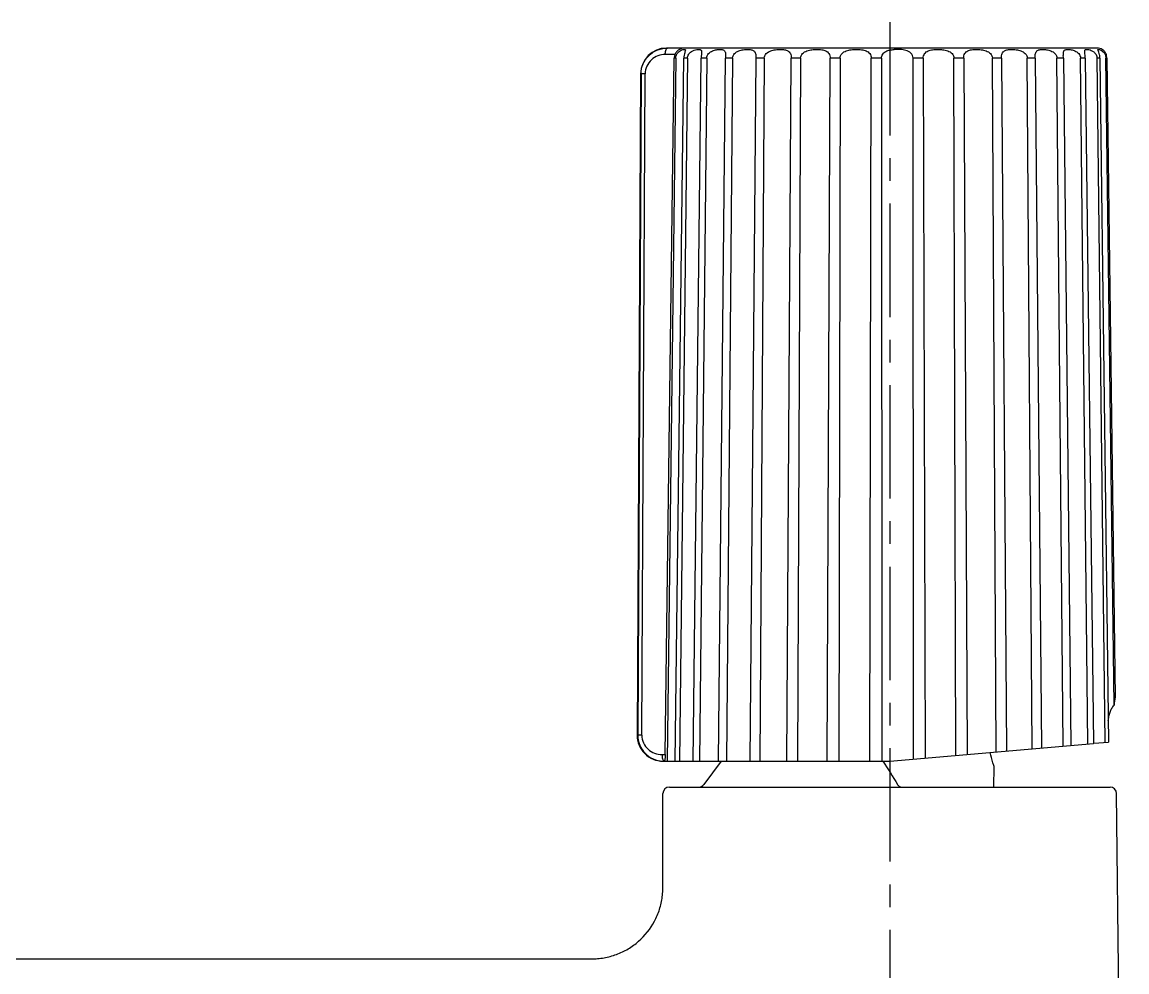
# Model space of a CAD drawing. Extents: x 8340 to 8934, y -6177 to -5757.
# Drawn here: x 8723.9 to 8809.1, y -5928.2 to -5855 of the extents above; entities that cross this region are included whole.
import ezdxf

# ---------------------------------------------------------------- set-up
doc = ezdxf.new("R2010")
doc.units = 0
doc.header["$LTSCALE"] = 7
doc.header["$MEASUREMENT"] = 0
doc.linetypes.add('CENTER', pattern=[2, 1.25, -0.25, 0.25, -0.25])
doc.layers.get('0').update_dxf_attribs({"color": 2, "linetype": 'CONTINUOUS'})
doc.layers.add('CL', color=1, linetype='CENTER')
doc.layers.add('D', color=2, linetype='CONTINUOUS')

msp = doc.modelspace()

# ---------------------------------------------------------------- linework, layer by layer
at = {"color": 7, "linetype": 'Continuous'}
for p, q in [((8774.24438, -5857.47976), (8773.49764, -5857.47976)), ((8806.82663, -5856.98238), (8773.5943, -5856.98238)), ((8773.64889, -5856.98854), (8773.67682, -5856.9824)), ((8776.30042, -5857.31745), (8776.27988, -5857.7722)), ((8807.21802, -5857.08453), (8807.2275, -5857.09067)), ((8774.30755, -5857.7722), (8774.18106, -5857.7722)), ((8775.21499, -5857.7722), (8774.93632, -5857.7722)), ((8776.69572, -5857.7722), (8776.27996, -5857.7722)), ((8778.69534, -5857.7722), (8778.15776, -5857.7722)), ((8781.14037, -5857.7722), (8780.50073, -5857.7722)), ((8783.94096, -5857.7722), (8783.22277, -5857.7722)), ((8786.99421, -5857.7722), (8786.22385, -5857.7722)), ((8790.18792, -5857.7722), (8789.3937, -5857.7722)), ((8793.40474, -5857.7722), (8792.61584, -5857.7722)), ((8796.52646, -5857.7722), (8795.77187, -5857.7722)), ((8799.43837, -5857.7722), (8798.74582, -5857.7722)), ((8802.03348, -5857.7722), (8801.42842, -5857.7722)), ((8804.21642, -5857.7722), (8803.72108, -5857.7722)), ((8805.90698, -5857.7722), (8805.53956, -5857.7722)), ((8807.04304, -5857.7722), (8806.81705, -5857.7722)), ((8807.58286, -5857.7722), (8807.50659, -5857.7722)), ((8771.6274, -5858.97191), (8771.59432, -5858.97191)), ((8771.94737, -5858.97191), (8771.62743, -5858.97191)), ((8771.32729, -5909.97191), (8771.37197, -5909.97191)), ((8806.57248, -5910.60393), (8807.7029, -5910.50503)), ((8790.81675, -5911.98238), (8806.53099, -5910.60756)), ((8773.32726, -5911.98238), (8773.41889, -5911.98238)), ((8773.39358, -5911.97195), (8773.42169, -5911.98184)), ((8773.4216, -5911.98238), (8790.81675, -5911.98238)), ((8777.81676, -5911.98238), (8776.46676, -5913.78238)), ((8798.84817, -5913.98238), (8798.87595, -5912.39111)), ((8773.81675, -5913.98238), (8790.81676, -5913.98238)), ((8790.81676, -5913.98238), (8807.8227, -5913.98238)), ((8809.12073, -5980.98238), (8808.32266, -5914.47638))]:
    msp.add_line(p, q, dxfattribs=at)
for centre, radius, start, end in [((8773.59429, -5858.98238), 2, 90, 179.7), ((8773.67686, -5859.10018), 2.1178, 90.0009886, 92.2297523), ((8806.82687, -5857.78238), 0.8, 60.7291796, 90), ((8826.13968, -5909.63841), 18.11562, 171.7542469, 173.7484269), ((8773.32725, -5909.98238), 2, 179.7, 270), ((8773.32918, -5909.98136), 1.95718, 179.7231913, 180.029745), ((8773.42993, -5909.83935), 2.14303, 266.2237773, 269.7028887), ((8773.81675, -5914.48238), 0.5, 89.9998571, 179.9914986), ((8776.06676, -5913.48238), 0.5, 270, 323.1301024), ((8807.8227, -5914.48238), 0.5, 0.6875141, 90)]:
    msp.add_arc(centre, radius, start, end, dxfattribs=at)
for points, knots in [([(8771.6274, -5858.97191), (8771.62867, -5858.71195), (8771.73695, -5858.18932), (8772.18473, -5857.53777), (8772.83532, -5857.10525), (8773.3425, -5856.99379), (8773.59446, -5856.98398)], [0, 0, 0, 0, 0.25398458, 0.50541102, 0.75364435, 1, 1, 1, 1]), ([(8773.49764, -5857.47976), (8773.30561, -5857.48212), (8772.9151, -5857.54808), (8772.40019, -5857.8615), (8772.04343, -5858.36106), (8771.94806, -5858.76799), (8771.94737, -5858.97191)], [0, 0, 0, 0, 0.24277531, 0.489328, 0.74221829, 1, 1, 1, 1]), ([(8773.49764, -5857.47976), (8773.49785, -5857.37244), (8773.51356, -5857.22044), (8773.57629, -5857.05582), (8773.62404, -5856.99948), (8773.64889, -5856.98854)], [0, 0, 0, 0, 0.60801448, 0.84616599, 1, 1, 1, 1]), ([(8774.24438, -5857.47976), (8774.21438, -5857.54843), (8774.18765, -5857.64703), (8774.18138, -5857.74703), (8774.18106, -5857.7722)], [0, 0, 0, 0, 0.74852075, 1, 1, 1, 1]), ([(8774.95503, -5856.98238), (8774.88296, -5856.98238), (8774.73554, -5857.0051), (8774.53119, -5857.10605), (8774.35902, -5857.26785), (8774.27661, -5857.40599), (8774.24438, -5857.47976)], [0, 0, 0, 0, 0.23618227, 0.48005295, 0.73615969, 1, 1, 1, 1]), ([(8774.30701, -5857.7722), (8774.30811, -5857.68305), (8774.34683, -5857.51364), (8774.48094, -5857.318), (8774.63542, -5857.19488), (8774.77631, -5857.12587), (8774.8902, -5857.09232), (8774.96709, -5857.08203), (8775.01201, -5857.08734), (8775.03511, -5857.09737), (8775.04907, -5857.11718), (8775.0504, -5857.13305), (8775.0503, -5857.14149)], [0, 0, 0, 0, 0.23196803, 0.43713413, 0.6061632, 0.74047187, 0.84272716, 0.91457411, 0.93998343, 0.95992454, 0.97803154, 1, 1, 1, 1]), ([(8775.0503, -5857.14149), (8775.05, -5857.16668), (8775.03172, -5857.23365), (8774.99304, -5857.36019), (8774.95047, -5857.54505), (8774.9371, -5857.69094), (8774.9361, -5857.7722)], [0, 0, 0, 0, 0.11754627, 0.31920469, 0.62072317, 1, 1, 1, 1]), ([(8775.21437, -5857.7722), (8775.21561, -5857.66431), (8775.28299, -5857.45603), (8775.49689, -5857.25094), (8775.72463, -5857.14214), (8775.92512, -5857.09324), (8776.06894, -5857.08088), (8776.16156, -5857.0897), (8776.21499, -5857.10476), (8776.25798, -5857.13285), (8776.28664, -5857.17859), (8776.29976, -5857.24212), (8776.30073, -5857.28998), (8776.30042, -5857.31745)], [0, 0, 0, 0, 0.2034474, 0.38765472, 0.54496294, 0.67430485, 0.77530154, 0.81535056, 0.84920739, 0.87910689, 0.90988238, 0.94819716, 1, 1, 1, 1]), ([(8776.69504, -5857.7722), (8776.69572, -5857.70564), (8776.72476, -5857.57295), (8776.83204, -5857.40648), (8776.97635, -5857.28294), (8777.18003, -5857.17321), (8777.43045, -5857.10367), (8777.66591, -5857.08075), (8777.8273, -5857.08758), (8777.92673, -5857.10484), (8778.01218, -5857.13886), (8778.08121, -5857.20003), (8778.12627, -5857.29495), (8778.14937, -5857.42369), (8778.15807, -5857.58651), (8778.15848, -5857.70707), (8778.15782, -5857.7722)], [0, 0, 0, 0, 0.08574909, 0.16991104, 0.25098545, 0.32788646, 0.46644533, 0.58250692, 0.63138561, 0.67418841, 0.71204296, 0.74842228, 0.79009485, 0.84470264, 0.9160833, 1, 1, 1, 1]), ([(8778.69462, -5857.7722), (8778.6952, -5857.70552), (8778.72594, -5857.57147), (8778.84033, -5857.40464), (8778.99558, -5857.28148), (8779.22109, -5857.1709), (8779.50731, -5857.10208), (8779.78251, -5857.08071), (8779.98154, -5857.08787), (8780.14743, -5857.10985), (8780.30381, -5857.16612), (8780.41255, -5857.28882), (8780.46714, -5857.42011), (8780.49607, -5857.58527), (8780.50148, -5857.70699), (8780.50092, -5857.7722)], [0, 0, 0, 0, 0.07719744, 0.15409856, 0.23002434, 0.3040923, 0.44340956, 0.56760972, 0.62292793, 0.67339849, 0.76202247, 0.80670581, 0.85928801, 0.92450343, 1, 1, 1, 1]), ([(8781.13964, -5857.7722), (8781.14009, -5857.7055), (8781.17106, -5857.57094), (8781.28801, -5857.40363), (8781.44866, -5857.28048), (8781.68768, -5857.16915), (8781.99936, -5857.10079), (8782.35681, -5857.07768), (8782.63574, -5857.09317), (8782.83467, -5857.13894), (8782.96549, -5857.19482), (8783.07855, -5857.2842), (8783.16355, -5857.41534), (8783.21309, -5857.58303), (8783.22351, -5857.7068), (8783.22309, -5857.7722)], [0, 0, 0, 0, 0.07103224, 0.1421743, 0.21335606, 0.28411768, 0.42157367, 0.54998454, 0.66524981, 0.71743451, 0.76672125, 0.81556323, 0.86860134, 0.93035474, 1, 1, 1, 1]), ([(8783.94026, -5857.7722), (8783.94055, -5857.7056), (8783.97022, -5857.57143), (8784.08502, -5857.40342), (8784.24536, -5857.27986), (8784.48911, -5857.16772), (8784.81502, -5857.09988), (8785.19874, -5857.07758), (8785.50701, -5857.09387), (8785.73509, -5857.13925), (8785.89007, -5857.19451), (8786.0285, -5857.28153), (8786.13969, -5857.41082), (8786.20915, -5857.58012), (8786.22457, -5857.70654), (8786.22429, -5857.7722)], [0, 0, 0, 0, 0.06695788, 0.13371983, 0.20066566, 0.26795931, 0.40201362, 0.53216968, 0.65408163, 0.711051, 0.76547186, 0.81864706, 0.87359768, 0.93399402, 1, 1, 1, 1]), ([(8786.99355, -5857.7722), (8786.99368, -5857.70579), (8787.02065, -5857.57291), (8787.12857, -5857.40408), (8787.28285, -5857.2796), (8787.52236, -5857.16653), (8787.85095, -5857.09907), (8788.24707, -5857.07753), (8788.57366, -5857.09446), (8788.82263, -5857.13957), (8788.9965, -5857.19459), (8789.15491, -5857.28019), (8789.28702, -5857.40732), (8789.3741, -5857.57704), (8789.39437, -5857.70624), (8789.39424, -5857.7722)], [0, 0, 0, 0, 0.06462474, 0.1281606, 0.19127768, 0.25494773, 0.38435296, 0.51438274, 0.64076207, 0.70146318, 0.76021687, 0.81755527, 0.87521892, 0.9358177, 1, 1, 1, 1]), ([(8790.18733, -5857.7722), (8790.18728, -5857.66106), (8790.23912, -5857.49126), (8790.38719, -5857.329), (8790.56781, -5857.20918), (8790.83305, -5857.12578), (8791.05281, -5857.09943), (8791.16524, -5857.09185)], [0, 0, 0, 0, 0.25332799, 0.3753319, 0.49632556, 0.7431435, 1, 1, 1, 1]), ([(8792.61646, -5857.7722), (8792.61642, -5857.69697), (8792.58476, -5857.54722), (8792.45523, -5857.36329), (8792.27362, -5857.23775), (8791.99602, -5857.13301), (8791.62059, -5857.08229), (8791.31736, -5857.08159), (8791.16524, -5857.09185)], [0, 0, 0, 0, 0.12635331, 0.24847442, 0.36906891, 0.49156187, 0.74391528, 1, 1, 1, 1]), ([(8793.40424, -5857.7722), (8793.40388, -5857.64636), (8793.45799, -5857.45441), (8793.62873, -5857.2807), (8793.78054, -5857.1945), (8793.94819, -5857.13946), (8794.19058, -5857.09425), (8794.51184, -5857.07754), (8794.9051, -5857.09936), (8795.23406, -5857.16694), (8795.47615, -5857.27965), (8795.63329, -5857.40373), (8795.74426, -5857.57226), (8795.77235, -5857.70571), (8795.77255, -5857.7722)], [0, 0, 0, 0, 0.12373935, 0.18043136, 0.23636418, 0.29370797, 0.35324312, 0.47839749, 0.60885717, 0.74028033, 0.80538136, 0.86994099, 0.93461882, 1, 1, 1, 1]), ([(8796.52607, -5857.7722), (8796.52573, -5857.70664), (8796.53933, -5857.58122), (8796.60174, -5857.41237), (8796.70398, -5857.28231), (8796.83381, -5857.19456), (8796.98056, -5857.13914), (8797.19894, -5857.09363), (8797.49776, -5857.07761), (8797.8735, -5857.10019), (8798.19556, -5857.16821), (8798.43862, -5857.28004), (8798.59973, -5857.4034), (8798.71587, -5857.57114), (8798.74618, -5857.70555), (8798.74653, -5857.7722)], [0, 0, 0, 0, 0.0671033, 0.12778975, 0.18192818, 0.23353942, 0.28619505, 0.34156279, 0.46134344, 0.59110641, 0.72655348, 0.79512597, 0.86356138, 0.93177526, 1, 1, 1, 1]), ([(8799.4381, -5857.7722), (8799.43763, -5857.70688), (8799.44623, -5857.58394), (8799.48826, -5857.41711), (8799.56259, -5857.28563), (8799.66507, -5857.19513), (8799.78597, -5857.13883), (8799.97248, -5857.09287), (8800.23823, -5857.07773), (8800.58287, -5857.10116), (8800.88658, -5857.16975), (8801.12168, -5857.28079), (8801.28102, -5857.4039), (8801.39759, -5857.57101), (8801.42864, -5857.70549), (8801.42913, -5857.7722)], [0, 0, 0, 0, 0.07148467, 0.13421192, 0.18686299, 0.23413518, 0.2813249, 0.33144018, 0.44359985, 0.57080099, 0.70912734, 0.78110639, 0.85394206, 0.92699752, 1, 1, 1, 1]), ([(8802.03334, -5857.7722), (8802.03274, -5857.70703), (8802.03633, -5857.58584), (8802.05784, -5857.42165), (8802.1009, -5857.29095), (8802.17018, -5857.19715), (8802.26097, -5857.13866), (8802.36655, -5857.10514), (8802.48602, -5857.08773), (8802.67194, -5857.08075), (8802.93385, -5857.10257), (8803.20816, -5857.17166), (8803.42666, -5857.28195), (8803.57857, -5857.40521), (8803.69089, -5857.5719), (8803.72116, -5857.70555), (8803.72177, -5857.7722)], [0, 0, 0, 0, 0.07819644, 0.14526639, 0.19819718, 0.24153755, 0.28231194, 0.32557415, 0.37354106, 0.4267999, 0.54852502, 0.68786636, 0.76299905, 0.84071443, 0.92003125, 1, 1, 1, 1]), ([(8804.21642, -5857.7722), (8804.21572, -5857.70707), (8804.21435, -5857.58667), (8804.21575, -5857.42441), (8804.22794, -5857.29702), (8804.25851, -5857.20247), (8804.31372, -5857.13936), (8804.38732, -5857.1046), (8804.47476, -5857.0875), (8804.57709, -5857.08268), (8804.69417, -5857.08905), (8804.87744, -5857.11536), (8805.075, -5857.1743), (8805.26876, -5857.2836), (8805.40778, -5857.40737), (8805.51143, -5857.5737), (8805.5395, -5857.70571), (8805.54021, -5857.7722)], [0, 0, 0, 0, 0.08772865, 0.16219078, 0.21846175, 0.25977268, 0.29372096, 0.32808565, 0.36736536, 0.41315226, 0.46575356, 0.52504287, 0.66242303, 0.74017355, 0.82321678, 0.91045012, 1, 1, 1, 1]), ([(8805.86163, -5857.22954), (8805.86142, -5857.21141), (8805.86265, -5857.17945), (8805.87662, -5857.13674), (8805.90457, -5857.1079), (8805.94298, -5857.09195), (8805.99033, -5857.08449), (8806.07311, -5857.08383), (8806.2011, -5857.10321), (8806.37897, -5857.15992), (8806.57883, -5857.27507), (8806.76119, -5857.47836), (8806.81643, -5857.67152), (8806.81762, -5857.7722)], [0, 0, 0, 0, 0.03870627, 0.06792852, 0.0936832, 0.12168455, 0.15521412, 0.19556825, 0.2980272, 0.43008099, 0.5923941, 0.78501774, 1, 1, 1, 1]), ([(8805.90711, -5857.7722), (8805.9058, -5857.66108), (8805.89287, -5857.50927), (8805.86891, -5857.32943), (8805.86198, -5857.25918), (8805.86163, -5857.22954)], [0, 0, 0, 0, 0.61202899, 0.83672487, 1, 1, 1, 1]), ([(8806.8757, -5857.11323), (8806.87564, -5857.10813), (8806.87722, -5857.09766), (8806.89062, -5857.08712), (8806.90994, -5857.08399), (8806.93536, -5857.08499), (8806.96771, -5857.09066), (8807.02519, -5857.1062), (8807.11372, -5857.14277), (8807.23452, -5857.21776), (8807.36484, -5857.34364), (8807.47486, -5857.53256), (8807.50602, -5857.68939), (8807.50706, -5857.7722)], [0, 0, 0, 0, 0.01474011, 0.02831761, 0.0460572, 0.07027987, 0.10173722, 0.14074096, 0.24223444, 0.37729396, 0.54956198, 0.76064589, 1, 1, 1, 1]), ([(8807.0433, -5857.7722), (8807.04214, -5857.67924), (8807.02193, -5857.51579), (8806.95926, -5857.31842), (8806.90608, -5857.20338), (8806.88139, -5857.14341), (8806.87581, -5857.12192), (8806.8757, -5857.11323)], [0, 0, 0, 0, 0.40743322, 0.71495897, 0.90440053, 0.96191335, 1, 1, 1, 1]), ([(8807.58322, -5857.7722), (8807.58238, -5857.70655), (8807.56645, -5857.5821), (8807.50938, -5857.41849), (8807.43696, -5857.2936), (8807.37366, -5857.2159), (8807.3281, -5857.17027), (8807.3, -5857.14506), (8807.27579, -5857.12526), (8807.25568, -5857.11014), (8807.24, -5857.09896), (8807.22946, -5857.09205), (8807.2236, -5857.088), (8807.22046, -5857.0863), (8807.21929, -5857.08498), (8807.21799, -5857.08475), (8807.21802, -5857.08453)], [0, 0, 0, 0, 0.24324408, 0.46026968, 0.63792232, 0.77537841, 0.83027892, 0.87671647, 0.91519182, 0.94613661, 0.96987894, 0.98666786, 0.99251482, 0.99667941, 0.99917131, 1, 1, 1, 1]), ([(8807.6799, -5908.8681), (8807.69302, -5908.75194), (8807.72671, -5908.52614), (8807.81062, -5908.20249), (8807.93911, -5907.90942), (8808.06221, -5907.73998), (8808.13178, -5907.66573)], [0, 0, 0, 0, 0.26864161, 0.52390802, 0.76616758, 1, 1, 1, 1]), ([(8798.87595, -5912.39111), (8798.8429, -5912.29651), (8798.72469, -5911.9398), (8798.62934, -5911.57558), (8798.57444, -5911.30568)], [0, 0, 0, 0, 0.26684084, 1, 1, 1, 1]), ([(8791.42472, -5913.78238), (8791.46123, -5913.84242), (8791.53434, -5913.92029), (8791.65553, -5913.97363), (8791.71676, -5913.98238), (8791.74655, -5913.98238)], [0, 0, 0, 0, 0.53571442, 0.7728925, 1, 1, 1, 1]), ([(8656.31671, -5927.23238), (8661.6246, -5927.23238), (8669.58644, -5927.23238), (8680.20223, -5927.23238), (8688.16407, -5927.23238), (8696.12591, -5927.23237), (8704.08775, -5927.23237), (8712.04959, -5927.23237), (8720.01143, -5927.23238), (8726.6463, -5927.2324), (8731.95419, -5927.23236), (8735.93511, -5927.23229), (8739.91602, -5927.23216), (8743.89694, -5927.23206), (8747.87787, -5927.23209), (8751.85879, -5927.23233), (8755.17623, -5927.2328), (8757.83018, -5927.2328), (8759.82063, -5927.2325), (8761.81108, -5927.23166), (8763.46981, -5927.23176), (8764.79679, -5927.23314), (8765.79201, -5927.234), (8766.62138, -5927.22895), (8767.28492, -5927.23341), (8767.78249, -5927.23923), (8768.28012, -5927.22006), (8768.93824, -5927.1343), (8769.74274, -5926.91695), (8770.64375, -5926.48422), (8771.72027, -5925.70663), (8772.5643, -5924.64409), (8773.08304, -5923.42181), (8773.26434, -5922.60804), (8773.31946, -5921.94672), (8773.3213, -5921.44892), (8773.3148, -5920.95135), (8773.31533, -5920.28779), (8773.31839, -5919.45846), (8773.31724, -5918.46324), (8773.31643, -5917.468), (8773.31628, -5916.14102), (8773.31665, -5915.14579), (8773.31675, -5914.48231)], [0, 0, 0, 0, 0.12501775, 0.18752662, 0.2500355, 0.31254437, 0.37505325, 0.43756212, 0.50007099, 0.56257986, 0.59383429, 0.62508871, 0.65634312, 0.68759754, 0.71885199, 0.75010649, 0.78136102, 0.79698824, 0.81261537, 0.82824245, 0.84386977, 0.85168359, 0.85949714, 0.86731028, 0.87121791, 0.8751257, 0.87903045, 0.88293563, 0.89073866, 0.89854284, 0.90634538, 0.92188527, 0.9296898, 0.93749268, 0.94139711, 0.94530349, 0.94921173, 0.9531187, 0.96093172, 0.96874541, 0.97655923, 0.98437289, 1, 1, 1, 1])]:
    msp.add_open_spline(points, degree=3, knots=knots, dxfattribs=at)
msp.add_open_spline([(8790.29391, -5911.98238), (8790.68084, -5912.5761), (8791.05649, -5913.177), (8791.42472, -5913.78238)], degree=3, dxfattribs=at)
at = {"layer": 'CL'}
msp.add_line((8790.81676, -5854.98238), (8790.81676, -6045.98238), dxfattribs=at)
at = {"layer": 'D'}
for p, q in [((8773.496, -5911.47976), (8774.18106, -5857.7722)), ((8774.30701, -5857.7722), (8773.64004, -5911.98238)), ((8774.26944, -5911.98238), (8774.9361, -5857.7722)), ((8775.21437, -5857.7722), (8774.59363, -5911.98238)), ((8775.65967, -5911.98238), (8776.27988, -5857.7722)), ((8776.69504, -5857.7722), (8776.14334, -5911.98238)), ((8777.60686, -5911.98238), (8778.15782, -5857.7722)), ((8778.69462, -5857.7722), (8778.23224, -5911.98238)), ((8780.03945, -5911.98238), (8780.50092, -5857.7722)), ((8781.13964, -5857.7722), (8780.78357, -5911.98238)), ((8782.86806, -5911.98238), (8783.22309, -5857.7722)), ((8783.94026, -5857.7722), (8783.70357, -5911.98238)), ((8785.98875, -5911.98238), (8786.22429, -5857.7722)), ((8786.99355, -5857.7722), (8786.88495, -5911.98238)), ((8789.28685, -5911.98238), (8789.39424, -5857.7722)), ((8790.18733, -5857.7722), (8790.21081, -5911.98238)), ((8792.64109, -5911.82278), (8792.61646, -5857.7722)), ((8793.40424, -5857.7722), (8793.55825, -5911.74252)), ((8795.92715, -5911.53528), (8795.77255, -5857.7722)), ((8796.52607, -5857.7722), (8796.80359, -5911.45859)), ((8799.02415, -5911.26433), (8798.74653, -5857.7722)), ((8799.4381, -5857.7722), (8799.82781, -5911.19401)), ((8801.81855, -5911.01985), (8801.42913, -5857.7722)), ((8802.03334, -5857.7722), (8802.52013, -5910.95846)), ((8804.20804, -5910.81079), (8803.72177, -5857.7722)), ((8804.21642, -5857.7722), (8804.78201, -5910.76057)), ((8806.10521, -5910.64481), (8805.54021, -5857.7722)), ((8805.90711, -5857.7722), (8806.53073, -5910.60758)), ((8807.44075, -5910.52796), (8806.81762, -5857.7722)), ((8807.0433, -5857.7722), (8807.70238, -5910.50507)), ((8808.13087, -5907.66696), (8807.50706, -5857.7722)), ((8807.58322, -5857.7722), (8808.21062, -5907.03986)), ((8771.59432, -5858.97191), (8771.32728, -5909.97191)), ((8771.62737, -5858.97191), (8771.37194, -5909.97191)), ((8771.69169, -5909.97191), (8771.94737, -5858.97191)), ((8771.69169, -5909.97191), (8771.37202, -5909.97191)), ((8773.25073, -5911.47976), (8773.496, -5911.47976))]:
    msp.add_line(p, q, dxfattribs=at)
for points, knots in [([(8771.37194, -5909.98238), (8771.37204, -5910.23878), (8771.47518, -5910.75461), (8771.90909, -5911.40204), (8772.54313, -5911.83947), (8773.04044, -5911.96133), (8773.28879, -5911.97773)], [0, 0, 0, 0, 0.25389828, 0.5052579, 0.75353227, 1, 1, 1, 1]), ([(8771.69169, -5909.97191), (8771.69089, -5910.17783), (8771.78347, -5910.58961), (8772.14302, -5911.09468), (8772.66264, -5911.41081), (8773.0568, -5911.47757), (8773.25073, -5911.47976)], [0, 0, 0, 0, 0.25791179, 0.51067131, 0.75709717, 1, 1, 1, 1]), ([(8773.25073, -5911.47976), (8773.25053, -5911.58463), (8773.26507, -5911.73413), (8773.32455, -5911.89874), (8773.36923, -5911.95789), (8773.39358, -5911.97195)], [0, 0, 0, 0, 0.59837992, 0.83955549, 1, 1, 1, 1]), ([(8773.496, -5911.47976), (8773.49516, -5911.54556), (8773.49106, -5911.64031), (8773.4796, -5911.75932), (8773.46959, -5911.83272), (8773.45868, -5911.89191), (8773.4472, -5911.93677), (8773.43651, -5911.96516), (8773.42696, -5911.9799), (8773.42169, -5911.98186)], [0, 0, 0, 0, 0.38484175, 0.55400015, 0.69928247, 0.81750652, 0.90689866, 0.96711825, 1, 1, 1, 1])]:
    msp.add_open_spline(points, degree=3, knots=knots, dxfattribs=at)

doc.saveas('drawing.dxf')
